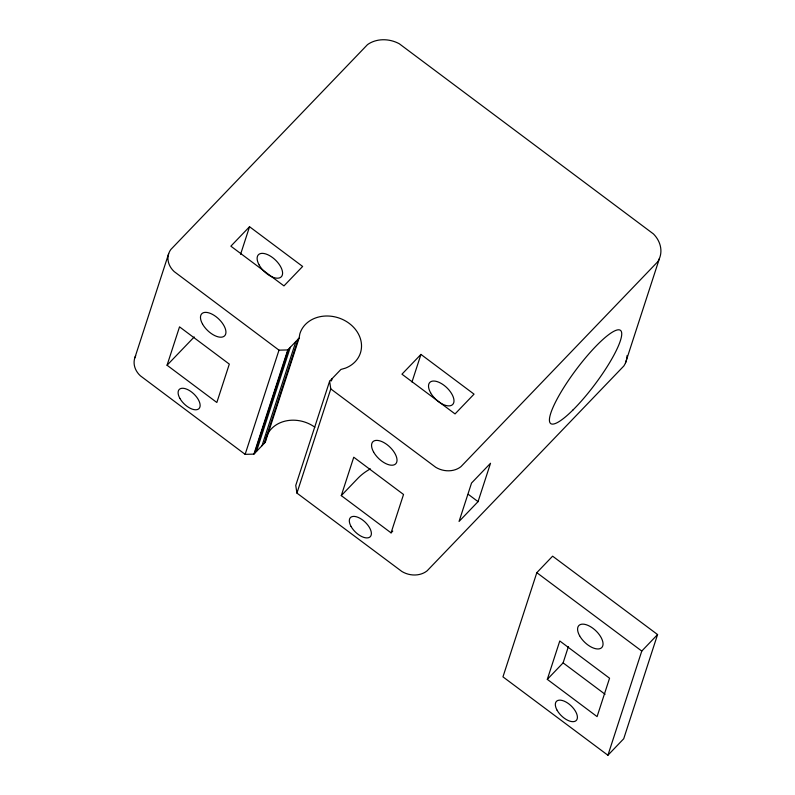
<?xml version="1.0" encoding="UTF-8"?>
<svg xmlns="http://www.w3.org/2000/svg" width="795" height="795" viewBox="0 0 795 795"><rect width="100%" height="100%" fill="white"/><g stroke="black" fill="none" stroke-linecap="round" stroke-linejoin="round"><path stroke-width="1.19" d="M135.716 355.713A20.819 17.46 18 0 0 140.347 375.787L245.138 454.352L253.923 454.114L265.232 442.338L265.6 440.231M265.232 442.338L299.079 338.153L299.824 333.93A31.76 26.633 18 0 1 349.204 323.386A31.76 26.633 18 0 1 345.507 368.115L340.916 369.456L329.607 381.232L295.75 485.427L296.933 493.099L401.892 571.496A20.819 17.46 18 0 0 427.114 570.83L623.876 365.948A28.054 23.532 18 0 0 627.056 355.603M134.822 357.869L168.669 253.685M167.059 365.243L179.531 326.854L229.308 364.11L216.836 402.489L167.059 365.243L194.228 336.941M240.577 254.32L249.541 226.724L302.637 266.454L283.964 285.902L230.868 246.172L249.541 226.724M245.138 454.352L278.995 350.158L287.77 349.929L299.079 338.153M253.923 454.114L287.77 349.929M254.549 453.458L288.406 349.273M256.447 451.481L290.304 347.296M262.012 445.687L295.869 341.502M264.308 443.302L298.165 339.107M331.376 380.934L332.141 378.599M296.933 493.099L330.79 388.914L329.607 381.232M341.284 495.613L353.755 457.224L403.532 494.47L391.06 532.859L341.284 495.613L357.104 479.127A62.457 52.381 18 0 1 370.391 468.901M411.979 382.007L420.943 354.411L474.039 394.141L455.048 413.917L401.952 374.187L420.943 354.411M478.053 501.645L490.525 463.266L471.534 483.042L459.063 521.431L478.053 501.645L468.285 494.341M536.814 572.668L502.957 676.863L607.917 755.25L623.717 738.754L657.574 634.559L552.614 556.172L536.814 572.668L641.774 651.065L607.917 755.25M625.566 362.719L659.423 258.524M547.308 679.367L559.779 640.979L609.556 678.224L597.085 716.613L547.308 679.367L563.108 662.871L568.395 646.583M641.774 651.065L657.574 634.559M391.06 532.859L392.76 531.09M330.79 388.914L435.749 467.301A20.819 17.46 18 0 0 460.971 466.635L657.723 261.764A28.054 23.532 18 0 0 653.45 233.939L399.309 43.775A28.073 23.542 18 0 0 367.519 44.609L170.816 249.521A20.819 17.46 18 0 0 174.204 271.602L278.995 350.158M563.108 662.871L605.075 694.274M265.977 438.115A31.76 26.633 18 0 1 314.88 427.223M572.887 410.061A58.224 11.935 -53.2 0 0 621.243 331.316A58.224 11.935 -53.2 0 0 562.572 389.53A58.224 11.935 -53.2 0 0 572.887 410.061M202.516 324.022A15.88 8.01 43.8 0 0 224.528 335.917A15.88 8.01 43.8 0 0 212.563 314.432A15.88 8.01 43.8 0 0 202.516 324.022M373.6 452.037A15.88 8.01 43.8 0 0 395.612 463.932A15.88 8.01 43.8 0 0 383.647 442.447A15.88 8.01 43.8 0 0 373.6 452.037M430.562 392.7A15.88 8.01 43.8 0 0 452.584 404.595A15.88 8.01 43.8 0 0 440.619 383.111A15.88 8.01 43.8 0 0 430.562 392.7M259.17 265.013A15.88 8.01 43.8 0 0 281.182 276.908A15.88 8.01 43.8 0 0 269.217 255.424A15.88 8.01 43.8 0 0 259.17 265.013M351.082 526.499A13.763 6.946 43.8 0 0 370.182 536.784A13.763 6.946 43.8 0 0 359.797 518.181A13.763 6.946 43.8 0 0 351.082 526.499M179.859 398.355A13.763 6.946 43.9 0 0 198.929 408.67A13.763 6.946 43.9 0 0 188.564 390.047A13.763 6.946 43.9 0 0 179.859 398.355M579.625 635.791A15.88 8.01 43.8 0 0 601.636 647.687A15.88 8.01 43.8 0 0 589.671 626.202A15.88 8.01 43.8 0 0 579.625 635.791M557.106 710.253A13.763 6.946 43.8 0 0 576.206 720.538A13.763 6.946 43.8 0 0 565.821 701.935A13.763 6.946 43.8 0 0 557.106 710.253"/></g></svg>
